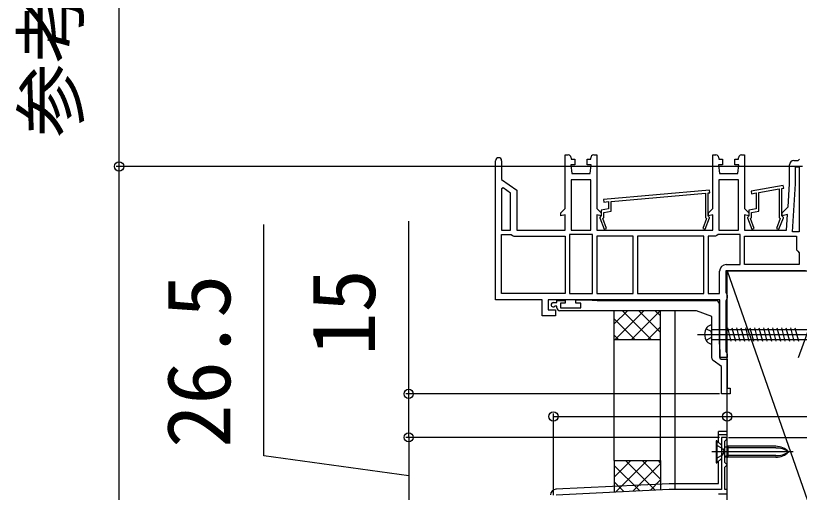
# Model space of a CAD drawing. Units: millimetres, scale not verified. Extents: x -1312 to 1312, y -1957 to 1945.
# Drawn here: x 277.7 to 548.4, y 918.7 to 1083.2 of the extents above; entities that cross this region are included whole.
import ezdxf
from ezdxf.enums import TextEntityAlignment as Align

# ---------------------------------------------------------------- set-up
doc = ezdxf.new("R2010")
doc.units = ezdxf.units.MM
doc.header["$LTSCALE"] = 10
for name, color, linetype in [('0-3_YKK_11', 7, 'Continuous'), ('0-5_YKK_13', 4, 'Continuous'), ('0-6_YKK_D', 6, 'Continuous'), ('0-8_YSS_K', 3, 'Continuous')]:
    doc.layers.add(name, color=color, linetype=linetype)
doc.styles.add('ＭＳ ゴシック', font='')
doc.styles.get('ＭＳ ゴシック').set_extended_font_data('MS Gothic')

msp = doc.modelspace()

# ---------------------------------------------------------------- linework, layer by layer
at = {"layer": '0-3_YKK_11'}
msp.add_line((512.48, 981.4), (465.66, 981.4), dxfattribs=at)
for points in [[(445.56, 1033.15), (445.56, 1026.7), (450.76, 1023.06), (450.76, 1009.2), (467.46, 1009.2), (467.46, 1014.54), (465.96, 1014.14), (465.96, 1015.2), (467.46, 1016.7), (467.46, 1035.2), (468.56, 1035.2)], [(469.56, 1034.2), (469.56, 1033.7), (470.81, 1033.7), (470.81, 1031.7), (469.46, 1031.7), (469.76, 1028.7), (476.16, 1028.7), (476.46, 1031.7), (475.11, 1031.7), (475.11, 1033.7), (476.36, 1033.7), (476.36, 1034.2)], [(477.36, 1035.2), (478.46, 1035.2), (478.46, 1016.7), (479.96, 1015.2), (479.96, 1014.14), (478.46, 1014.54), (478.46, 1009.2), (518.46, 1009.2), (518.46, 1014.54), (516.96, 1014.14), (516.96, 1015.2), (518.46, 1016.7), (518.46, 1035.2), (519.56, 1035.2)], [(520.56, 1034.2), (520.56, 1033.7), (521.81, 1033.7), (521.81, 1031.7), (520.46, 1031.7), (520.76, 1028.7), (527.16, 1028.7), (527.46, 1031.7), (526.11, 1031.7), (526.11, 1033.7), (527.36, 1033.7), (527.36, 1034.2)], [(528.36, 1035.2), (529.46, 1035.2), (529.46, 1016.7), (530.96, 1015.2), (530.96, 1014.14), (529.46, 1014.54), (529.46, 1009.2), (543.96, 1009.2), (544.29, 1014.63), (542.46, 1014.14), (542.46, 1015.2), (544.46, 1017.2), (544.96, 1025.2), (544.96, 1031.7)], [(520.96, 985.2), (461.66, 985.2), (461.66, 981.7), (464.16, 981.7), (464.16, 979.6), (459.56, 979.6), (459.56, 985.2), (443.46, 985.2), (443.46, 1033.15)], [(546.46, 1033.2), (547.96, 1033.2), (548.46, 1033.7)], [(523.16, 997.3), (527.96, 997.3), (527.96, 1007.7), (520.38, 1007.7), (519.92, 1007.4), (519.47, 1007.1), (516.86, 1007.1)], [(516.86, 1007.1), (516.86, 987.3), (520.86, 987.3), (520.86, 995)], [(550.46, 995.2), (522.96, 995.2), (522.96, 987.67), (523.21, 987.23), (523.46, 986.8), (523.46, 985.7), (523.21, 985.27), (522.96, 984.84), (522.96, 967.37), (523.21, 966.93), (523.46, 966.5), (523.46, 965.2), (520.96, 965.2), (520.96, 985.2)], [(463.41, 984.2), (464.66, 984.2), (464.66, 984.9), (467.56, 984.9), (467.56, 984), (465.86, 984), (465.86, 982.4), (472.86, 982.4), (472.86, 984), (471.16, 984), (471.16, 985.2), (475.16, 985.2), (478.58, 984.9), (519.66, 984.9)], [(464.66, 982.4), (464.66, 983), (464.14, 983), (463.93, 982.92)], [(520.66, 983.9), (520.66, 970.63), (520.96, 967.2), (520.96, 964.99), (521.37, 964.7), (523.46, 964.7), (523.46, 954.7), (524.46, 954.7), (524.46, 952.7), (521.46, 952.7), (521.46, 962.2), (518.58, 964.21)], [(518.16, 965.03), (518.16, 979.4), (512.83, 981.34)], [(520.51, 918.2), (523.46, 918.2), (523.46, 919.7), (522.66, 919.7), (522.66, 927.4), (522.96, 927.7), (523.46, 928.2), (522.96, 928.7), (522.66, 929), (522.66, 936.4), (522.96, 936.7), (523.46, 937.2), (522.96, 937.7), (521.46, 937.7), (521.46, 933.16), (521.58, 932.98), (521.58, 932.43), (521.46, 932.24), (521.46, 919.7), (503.46, 919.7), (464.41, 917.75)]]:
    msp.add_lwpolyline(points, dxfattribs=at)
for points in [[(548.36, 1031.1), (548.36, 1008.6), (546.02, 1008.6), (547.06, 1025.14), (547.06, 1031.1)], [(469.56, 1026.6), (469.56, 1009.2), (476.36, 1009.2), (476.36, 1026.6)], [(520.56, 1026.6), (520.56, 1009.2), (527.36, 1009.2), (527.36, 1026.6)], [(445.56, 1023.48), (445.56, 1009.2), (448.66, 1009.2), (448.66, 1021.97), (446.09, 1023.76)], [(517.37, 1023), (480.77, 1019.8), (480.84, 1018.9), (482.46, 1019.04), (482.46, 1016.54), (479.96, 1016.1), (479.96, 1014.1), (479.76, 1013.9), (479.46, 1013.6), (479.46, 1013.4), (480.99, 1009.49), (481.82, 1009.82), (480.5, 1013.2), (480.86, 1013.56), (480.86, 1015.35), (483.36, 1015.79), (483.36, 1019.12), (515.96, 1021.97), (515.96, 1013.56), (516.31, 1013.2), (514.99, 1009.82), (515.82, 1009.49), (517.36, 1013.4), (517.36, 1013.6), (517.06, 1013.9), (516.86, 1014.1), (516.86, 1022.05), (517.44, 1022.1)], [(542.83, 1024.59), (531.73, 1022.64), (531.88, 1021.75), (533.46, 1022.03), (533.46, 1016.54), (530.96, 1016.1), (530.96, 1014.1), (530.76, 1013.9), (530.46, 1013.6), (530.46, 1013.4), (531.99, 1009.49), (532.82, 1009.82), (531.5, 1013.2), (531.86, 1013.56), (531.86, 1015.35), (534.36, 1015.79), (534.36, 1022.19), (541.46, 1023.44), (541.46, 1013.56), (541.81, 1013.2), (540.49, 1009.82), (541.32, 1009.49), (542.86, 1013.4), (542.86, 1013.6), (542.56, 1013.9), (542.36, 1014.1), (542.36, 1023.6), (542.98, 1023.71)], [(467.46, 987.3), (445.56, 987.3), (445.56, 1007.7), (448.83, 1007.7), (449.29, 1007.4), (449.74, 1007.1), (467.46, 1007.1)], [(468.96, 1007.7), (468.96, 987.3), (476.96, 987.3), (476.96, 1007.7)], [(478.46, 1007.1), (478.46, 987.3), (490.96, 987.3), (490.96, 1007.1)], [(515.36, 1007.1), (492.46, 1007.1), (492.46, 987.3), (515.36, 987.3)], [(548.36, 997.3), (529.46, 997.3), (529.46, 1007.1), (547.36, 1007.1), (547.36, 1002.4), (547.86, 1001.9), (548.36, 1001.4)]]:
    msp.add_lwpolyline(points, close=True, dxfattribs=at)
for centre, radius, start, end in [((444.51, 1033.15), 1.05, 360, 180), ((468.56, 1034.2), 1, 0, 90), ((477.36, 1034.2), 1, 90, 180), ((519.56, 1034.2), 1, 0, 90), ((528.36, 1034.2), 1, 90, 180), ((546.46, 1031.7), 1.5, 90, 180), ((523.16, 995), 2.3, 90, 180), ((463.41, 983.45), 0.75, 90, 314.4153), ((465.66, 982.4), 1, 180, 270), ((519.66, 983.9), 1, 0, 90), ((512.48, 980.4), 1, 70.0001, 90.0001), ((519.16, 965.03), 1, 180, 235)]:
    msp.add_arc(centre, radius, start, end, dxfattribs=at)
at = {"layer": '0-5_YKK_13'}
for p, q in [((561.85, 1003.26), (547.99, 965.16)), ((516.16, 975.15), (517.88, 974.29)), ((518.15, 973.2), (517.88, 974.29)), ((518.15, 969.95), (518.15, 976.45)), ((518.15, 974.95), (553.93, 974.95)), ((523.53, 975.5), (524.77, 970.9)), ((525.09, 975.5), (526.32, 970.9)), ((526.64, 975.5), (527.87, 970.9)), ((528.19, 975.5), (529.43, 970.9)), ((529.75, 975.5), (530.98, 970.9)), ((531.3, 975.5), (532.53, 970.9)), ((532.85, 975.5), (534.08, 970.9)), ((534.4, 975.5), (535.64, 970.9)), ((535.96, 975.5), (537.19, 970.9)), ((537.51, 975.5), (538.74, 970.9)), ((539.06, 975.5), (540.3, 970.9)), ((540.62, 975.5), (541.85, 970.9)), ((542.17, 975.5), (543.4, 970.9)), ((543.72, 975.5), (544.95, 970.9)), ((545.27, 975.5), (546.51, 970.9)), ((546.83, 975.5), (548.06, 970.9)), ((513.15, 973.2), (560.65, 973.2)), ((516.16, 971.25), (517.88, 972.11)), ((518.15, 973.2), (517.88, 972.11)), ((518.15, 971.45), (553.93, 971.45)), ((520.46, 938.7), (520.46, 939.7)), ((523.46, 939.7), (520.46, 939.7)), ((523.46, 938.7), (523.46, 939.7)), ((521.46, 934.95), (519.91, 936.5)), ((519.91, 936.5), (519.91, 928.9)), ((520.46, 938.7), (523.46, 938.7)), ((520.46, 935.95), (520.46, 938.7)), ((521.87, 933.85), (519.66, 934.95)), ((521.87, 933.85), (522.48, 932.7)), ((522.66, 934.42), (523.69, 934.6)), ((523.69, 934.03), (522.66, 934.28)), ((540.27, 934.6), (523.69, 934.6)), ((523.69, 934.6), (523.69, 930.8)), ((540.27, 934.03), (523.69, 934.03)), ((546.25, 932.7), (518.15, 932.7)), ((521.87, 931.56), (519.66, 930.45)), ((521.87, 931.56), (522.48, 932.7)), ((523.69, 931.38), (522.66, 931.12)), ((522.66, 930.99), (523.69, 930.8)), ((540.27, 931.38), (523.69, 931.38)), ((519.66, 928.9), (519.91, 928.9)), ((521.46, 930.45), (519.91, 928.9)), ((520.46, 921.73), (520.46, 929.45)), ((540.27, 930.8), (523.69, 930.8)), ((503.38, 921.7), (464.31, 919.79)), ((520.46, 921.7), (503.48, 921.7))]:
    msp.add_line(p, q, dxfattribs=at)
for points in [[(463.46, 730.7), (523.46, 730.7), (523.46, 938.7)], [(519.91, 936.5), (519.66, 936.5), (519.66, 928.9)]]:
    msp.add_lwpolyline(points, dxfattribs=at)
for centre, radius, start, end in [((519.65, 973.2), 4, 142.7508, 217.2492), ((518.14, 974.35), 2.1, 89.6611, 142.7508), ((518.14, 972.05), 2.1, 217.2492, 270.3389), ((540.27, 928.6), 6, 43.1047, 90), ((540.27, 926.12), 7.9, 56.3423, 90), ((540.27, 936.8), 6, 270, 316.8953), ((540.27, 939.28), 7.9, 270, 303.6577), ((503.48, 919.7), 2, 90, 92.7927), ((464.46, 917.8), 2, 92.7927, 180)]:
    msp.add_arc(centre, radius, start, end, dxfattribs=at)
at = {"layer": '0-6_YKK_D'}
for p, q in [((549.46, 1031.2), (312.46, 1031.2)), ((520.76, 952.7), (412.46, 952.7)), ((463.46, 917.75), (463.46, 945.9)), ((520.76, 937.7), (412.46, 937.7)), ((520.76, 937.7), (412.46, 937.7)), ((413.46, 937.7), (413.46, 911.2)), ((523.96, 937.7), (679.46, 937.7))]:
    msp.add_line(p, q, dxfattribs=at)
for points in [[(313.46, 895.7), (313.46, 1031.2), (313.46, 1367.2)], [(413.46, 937.7), (413.46, 952.7), (413.46, 1012.27)], [(413.46, 924.45), (363.46, 931.28), (363.46, 1011.16)], [(463.46, 944.9), (523.46, 944.9), (605.63, 944.9)]]:
    msp.add_lwpolyline(points, dxfattribs=at)
for centre in [(313.46, 1031.2), (413.46, 952.7), (463.46, 944.9), (523.46, 944.9), (413.46, 937.7), (413.46, 937.7)]:
    msp.add_circle(centre, 1.59, dxfattribs=at)
at = {"layer": '0-8_YSS_K'}
for p, q in [((484.46, 976.86), (489, 981.4)), ((484.66, 971.4), (494.66, 981.4)), ((497.33, 971.4), (487.33, 981.4)), ((490.31, 971.4), (500.31, 981.4)), ((500.46, 973.93), (492.99, 981.4)), ((500.46, 979.59), (498.64, 981.4)), ((500.46, 971.4), (500.46, 981.4)), ((505.46, 919.7), (505.46, 981.4)), ((491.67, 971.4), (484.46, 978.62)), ((495.97, 971.4), (500.46, 975.89)), ((486.02, 971.4), (484.46, 972.96)), ((484.46, 929.7), (484.46, 971.4)), ((500.46, 929.7), (500.46, 971.4)), ((484.46, 929.7), (484.46, 918.75)), ((484.46, 929.7), (484.46, 918.75)), ((484.46, 929.64), (484.51, 929.7)), ((484.46, 923.99), (490.17, 929.7)), ((484.46, 929.64), (484.51, 929.7)), ((484.46, 923.99), (490.17, 929.7)), ((484.9, 918.77), (495.83, 929.7)), ((484.9, 918.77), (495.83, 929.7)), ((498.63, 919.46), (488.38, 929.7)), ((498.63, 919.46), (488.38, 929.7)), ((490.85, 919.07), (500.46, 928.67)), ((490.85, 919.07), (500.46, 928.67)), ((500.46, 923.29), (494.04, 929.7)), ((500.46, 923.29), (494.04, 929.7)), ((500.46, 928.94), (499.7, 929.7)), ((500.46, 928.94), (499.7, 929.7)), ((493.24, 919.19), (484.46, 927.97)), ((493.24, 919.19), (484.46, 927.97)), ((496.81, 919.37), (500.46, 923.02)), ((496.81, 919.37), (500.46, 923.02)), ((487.85, 918.92), (484.46, 922.32)), ((487.85, 918.92), (484.46, 922.32))]:
    msp.add_line(p, q, dxfattribs=at)
for points in [[(523.46, 665.2), (523.46, 995.2), (628.46, 995.2)], [(628.46, 695.2), (523.46, 695.2), (523.46, 995.2)], [(523.46, 995.2), (628.46, 695.2), (628.46, 995.2)], [(500.46, 971.4), (484.46, 971.4), (484.46, 981.4)], [(484.46, 929.7), (500.46, 929.7), (500.46, 919.55)], [(484.46, 929.7), (500.46, 929.7), (500.46, 919.55)]]:
    msp.add_lwpolyline(points, dxfattribs=at)

# ---------------------------------------------------------------- texts
at = {"layer": '0-6_YKK_D', "style": 'ＭＳ ゴシック'}
for s, height, p in [('参考：床段差＝135.5', 18.7, (304.83, 1041.27)), ('15', 21.99, (408.46, 965.85)), ('26.5', 21.99, (358.46, 934.06))]:
    msp.add_text(s, height=height, rotation=90, dxfattribs=at).set_placement(p, align=Align.BOTTOM_LEFT)

doc.saveas('drawing.dxf')
